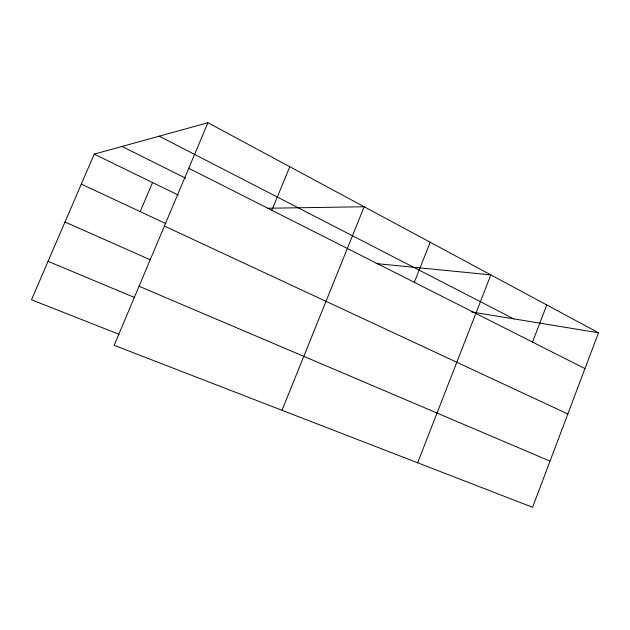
<?xml version="1.0" encoding="UTF-8"?>
<svg xmlns="http://www.w3.org/2000/svg" width="630" height="630" viewBox="0 0 630 630"><rect width="100%" height="100%" fill="white"/><g stroke="black" fill="none" stroke-linecap="round" stroke-linejoin="round"><path stroke-width="0.94" d="M598.5 332.774L532.594 507.276L114.164 345.319L207.939 122.724L598.5 332.774L471.649 311.968M532.531 342.098L546.769 304.952M417.651 462.782L490.849 274.877L376.079 263.568M414.32 282.319L430.195 242.259M282.027 410.287L364.179 206.758L267.774 208.246M271.845 210.278L289.784 166.745M140.191 211.617L152.531 182.527M207.939 122.724L94.224 154.122L31.5 299.793L118.944 334.27M48.061 261.34L134.45 297.47M139.049 286.248L550.022 461.128M65 222.004L150.318 259.812M164.406 226.06L567.827 413.989M81.325 184.094L166.021 223.697M94.224 154.122L178.117 194.993M122.031 146.444L185.637 178.188M188.756 168.265L584.963 368.605M159.225 136.174L513.718 318.867"/></g></svg>
